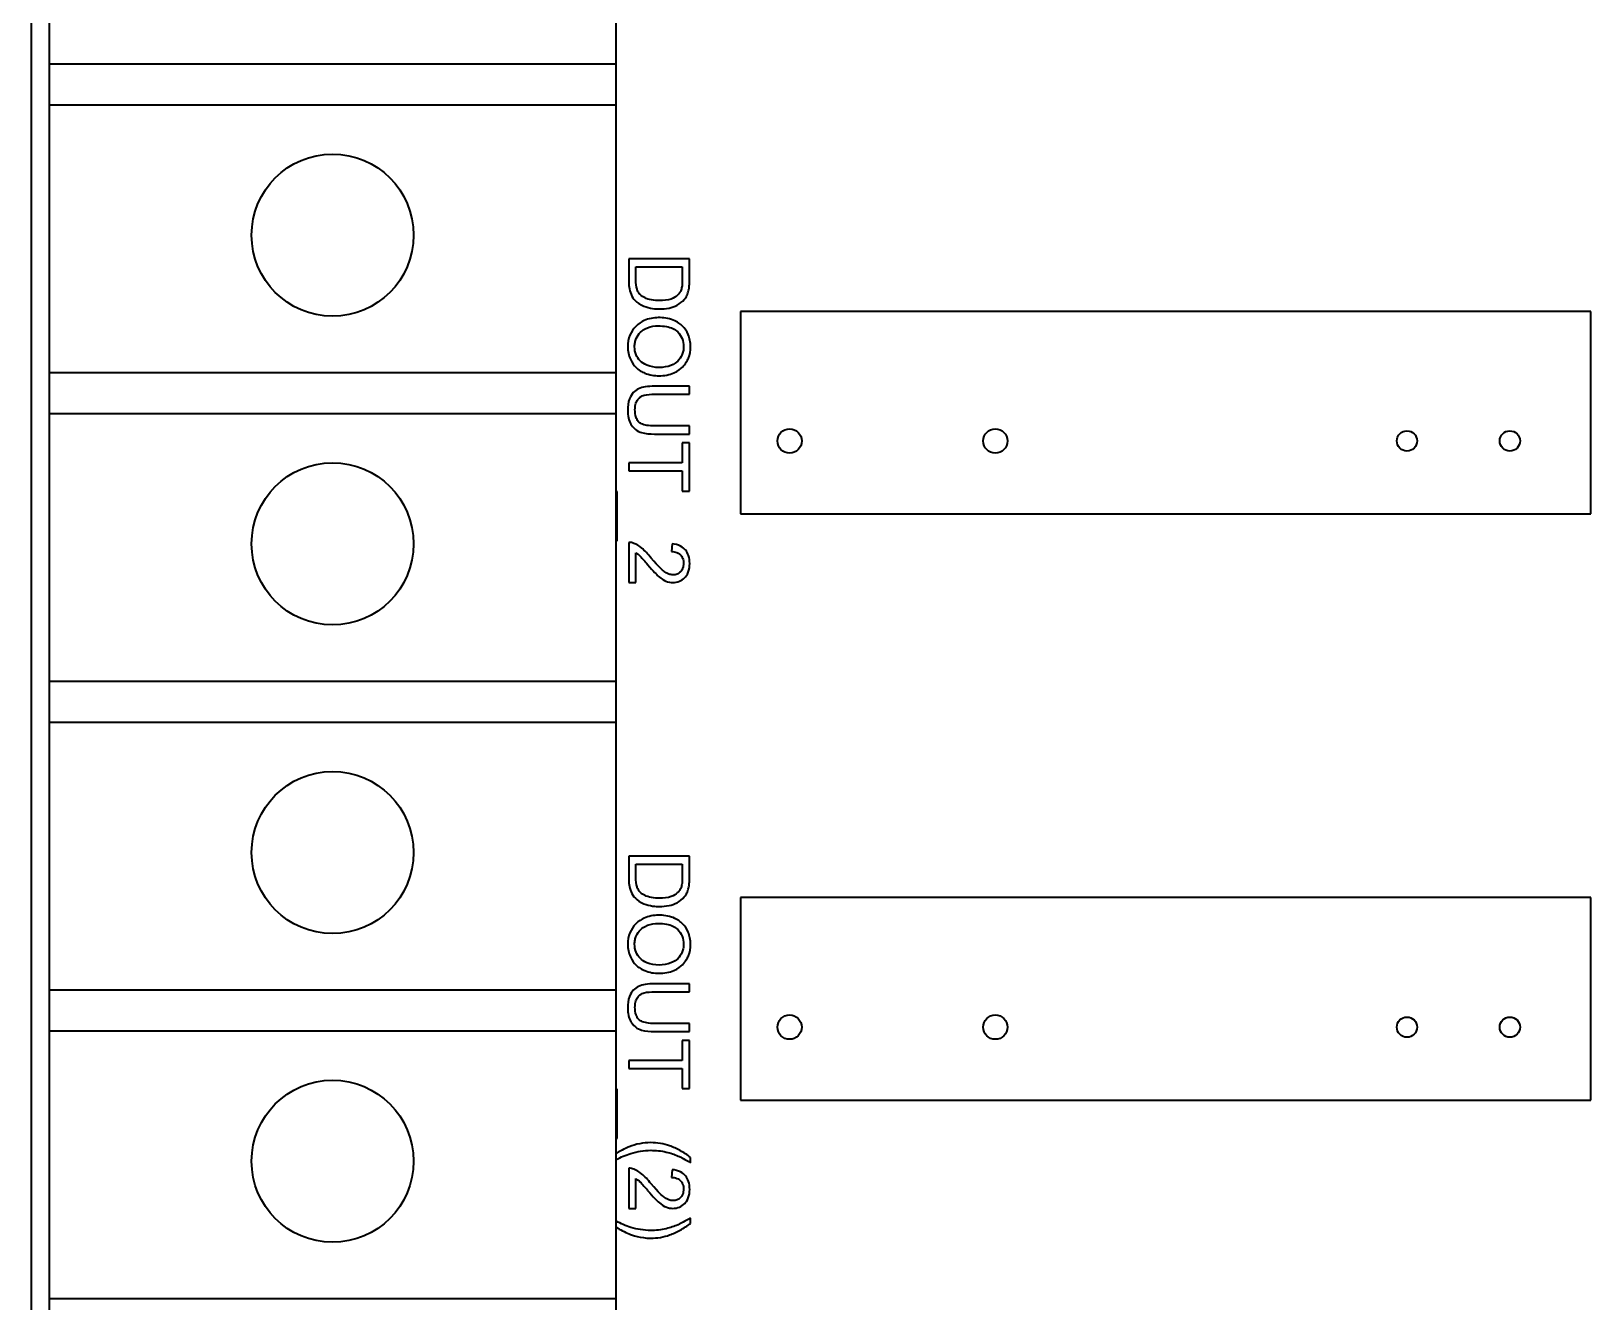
# Model space of a CAD drawing. Header units: millimetres. Extents: x 0 to 4205, y 0 to 2970.
# Drawn here: x 1889.35 to 1927.85, y 2474.23 to 2505.6 of the extents above; entities that cross this region are included whole.
import ezdxf

# ---------------------------------------------------------------- set-up
doc = ezdxf.new("R2010")
doc.units = ezdxf.units.MM
doc.header["$LTSCALE"] = 5
doc.layers.add('가시적인 것(ISO)', color=3, linetype='Continuous', lineweight=40)

msp = doc.modelspace()

# ---------------------------------------------------------------- linework, layer by layer
at = {"layer": '가시적인 것(ISO)'}
for p, q in [((1889.348, 2558.891), (1889.348, 2388.891)), ((1889.788, 2511.401), (1889.788, 2504.781)), ((1903.787, 2504.781), (1903.787, 2511.401)), ((1903.787, 2504.781), (1889.788, 2504.781)), ((1889.788, 2504.781), (1889.788, 2503.781)), ((1903.787, 2503.781), (1903.787, 2504.781)), ((1889.788, 2503.781), (1903.787, 2503.781)), ((1889.788, 2503.781), (1889.788, 2497.161)), ((1903.787, 2497.161), (1903.787, 2503.781)), ((1905.598, 2499.979), (1904.098, 2499.979)), ((1904.098, 2499.979), (1904.098, 2499.438)), ((1904.275, 2499.46), (1904.275, 2499.781)), ((1904.275, 2499.781), (1905.42, 2499.781)), ((1905.42, 2499.781), (1905.42, 2499.465)), ((1905.598, 2499.463), (1905.598, 2499.979)), ((1906.855, 2498.678), (1906.855, 2493.682)), ((1927.846, 2498.678), (1906.855, 2498.678)), ((1927.846, 2493.682), (1927.846, 2498.678)), ((1903.787, 2497.161), (1889.788, 2497.161)), ((1889.788, 2497.161), (1889.788, 2496.161)), ((1903.787, 2496.161), (1903.787, 2497.161)), ((1905.598, 2496.832), (1904.731, 2496.832)), ((1904.732, 2496.633), (1905.598, 2496.633)), ((1905.598, 2496.633), (1905.598, 2496.832)), ((1889.788, 2496.161), (1903.787, 2496.161)), ((1889.788, 2496.161), (1889.788, 2489.541)), ((1903.787, 2489.541), (1903.787, 2496.161)), ((1905.598, 2495.851), (1904.732, 2495.851)), ((1905.598, 2495.652), (1905.598, 2495.851)), ((1904.731, 2495.652), (1905.598, 2495.652)), ((1905.42, 2495.434), (1905.42, 2494.94)), ((1905.598, 2495.434), (1905.42, 2495.434)), ((1905.598, 2494.245), (1905.598, 2495.434)), ((1905.42, 2494.94), (1904.098, 2494.94)), ((1904.098, 2494.94), (1904.098, 2494.741)), ((1904.098, 2494.741), (1905.42, 2494.741)), ((1905.42, 2494.741), (1905.42, 2494.245)), ((1903.814, 2494.234), (1903.787, 2494.234)), ((1903.814, 2493.013), (1903.814, 2494.234)), ((1905.42, 2494.245), (1905.598, 2494.245)), ((1906.855, 2493.682), (1927.846, 2493.682)), ((1903.787, 2493.013), (1903.814, 2493.013)), ((1904.098, 2492.974), (1904.098, 2491.983)), ((1905.17, 2492.94), (1905.15, 2492.75)), ((1904.275, 2491.983), (1904.275, 2492.718)), ((1904.098, 2491.983), (1904.275, 2491.983)), ((1903.787, 2489.541), (1889.788, 2489.541)), ((1889.788, 2489.541), (1889.788, 2488.541)), ((1903.787, 2488.541), (1903.787, 2489.541)), ((1889.788, 2488.541), (1903.787, 2488.541)), ((1889.788, 2488.541), (1889.788, 2481.921)), ((1903.787, 2481.921), (1903.787, 2488.541)), ((1905.598, 2485.229), (1904.098, 2485.229)), ((1904.098, 2485.229), (1904.098, 2484.688)), ((1905.598, 2484.713), (1905.598, 2485.229)), ((1904.275, 2484.71), (1904.275, 2485.031)), ((1904.275, 2485.031), (1905.42, 2485.031)), ((1905.42, 2485.031), (1905.42, 2484.715)), ((1906.855, 2484.208), (1906.855, 2479.212)), ((1927.846, 2484.208), (1906.855, 2484.208)), ((1927.846, 2479.212), (1927.846, 2484.208)), ((1905.598, 2482.082), (1904.731, 2482.082)), ((1905.598, 2481.883), (1905.598, 2482.082)), ((1903.787, 2481.921), (1889.788, 2481.921)), ((1889.788, 2481.921), (1889.788, 2480.921)), ((1903.787, 2480.921), (1903.787, 2481.921)), ((1904.732, 2481.883), (1905.598, 2481.883)), ((1889.788, 2480.921), (1903.787, 2480.921)), ((1889.788, 2480.921), (1889.788, 2474.301)), ((1903.787, 2474.301), (1903.787, 2480.921)), ((1904.731, 2480.902), (1905.598, 2480.902)), ((1905.598, 2481.101), (1904.732, 2481.101)), ((1905.598, 2480.902), (1905.598, 2481.101)), ((1905.42, 2480.684), (1905.42, 2480.19)), ((1905.598, 2480.684), (1905.42, 2480.684)), ((1905.598, 2479.495), (1905.598, 2480.684)), ((1905.42, 2480.19), (1904.098, 2480.19)), ((1904.098, 2480.19), (1904.098, 2479.991)), ((1904.098, 2479.991), (1905.42, 2479.991)), ((1905.42, 2479.991), (1905.42, 2479.495)), ((1903.814, 2479.484), (1903.787, 2479.484)), ((1903.814, 2478.263), (1903.814, 2479.484)), ((1905.42, 2479.495), (1905.598, 2479.495)), ((1906.855, 2479.212), (1927.846, 2479.212)), ((1903.787, 2478.263), (1903.814, 2478.263)), ((1905.623, 2477.665), (1905.623, 2477.797)), ((1904.098, 2477.527), (1904.098, 2476.536)), ((1905.17, 2477.493), (1905.15, 2477.303)), ((1904.275, 2476.536), (1904.275, 2477.271)), ((1904.098, 2476.536), (1904.275, 2476.536)), ((1905.623, 2476.167), (1905.623, 2476.298)), ((1903.787, 2474.301), (1889.788, 2474.301)), ((1889.788, 2474.301), (1889.788, 2473.301)), ((1903.787, 2473.301), (1903.787, 2474.301))]:
    msp.add_line(p, q, dxfattribs=at)
for centre, radius in [((1896.788, 2500.561), 2), ((1908.068, 2495.481), 0.3), ((1913.148, 2495.481), 0.3), ((1923.308, 2495.481), 0.25), ((1925.848, 2495.481), 0.25), ((1896.788, 2492.941), 2), ((1896.788, 2485.321), 2), ((1908.068, 2481.011), 0.3), ((1913.148, 2481.011), 0.3), ((1923.308, 2481.011), 0.25), ((1925.848, 2481.011), 0.25), ((1896.788, 2477.701), 2)]:
    msp.add_circle(centre, radius, dxfattribs=at)
for points, knots in [([(1904.098, 2499.438), (1904.098, 2499.341), (1904.107, 2499.215), (1904.179, 2499.041), (1904.213, 2498.99), (1904.307, 2498.897), (1904.368, 2498.85), (1904.619, 2498.748), (1904.763, 2498.739), (1904.856, 2498.739)], [-0.1013045, -0.1013045, -0.1013045, -0.1013045, -0.0660401, -0.0660401, -0.0467074, -0.0467074, -0.0277304, -0.0277304, 0, 0, 0, 0]), ([(1904.38, 2499.093), (1904.362, 2499.111), (1904.348, 2499.13), (1904.319, 2499.18), (1904.308, 2499.209), (1904.282, 2499.29), (1904.275, 2499.372), (1904.275, 2499.46)], [-0.03972134, -0.03972134, -0.03972134, -0.03972134, -0.03404767, -0.03404767, -0.02637667, -0.02637667, 0, 0, 0, 0]), ([(1905.42, 2499.465), (1905.42, 2499.416), (1905.419, 2499.362), (1905.408, 2499.276), (1905.401, 2499.239), (1905.389, 2499.209)], [-0.02271504, -0.02271504, -0.02271504, -0.02271504, -0.00972271, -0.00972271, 0, 0, 0, 0]), ([(1905.576, 2499.195), (1905.584, 2499.231), (1905.589, 2499.272), (1905.596, 2499.359), (1905.598, 2499.412), (1905.598, 2499.463)], [-0.02610579, -0.02610579, -0.02610579, -0.02610579, -0.0151034, -0.0151034, 0, 0, 0, 0]), ([(1904.859, 2498.944), (1904.793, 2498.944), (1904.724, 2498.948), (1904.585, 2498.974), (1904.536, 2498.994), (1904.457, 2499.031), (1904.415, 2499.058), (1904.38, 2499.093)], [-0.03646535, -0.03646535, -0.03646535, -0.03646535, -0.02628406, -0.02628406, -0.01488015, -0.01488015, 0, 0, 0, 0]), ([(1904.856, 2498.739), (1904.935, 2498.739), (1905.014, 2498.746), (1905.166, 2498.778), (1905.232, 2498.802), (1905.359, 2498.869), (1905.419, 2498.916), (1905.468, 2498.976)], [-0.06427655, -0.06427655, -0.06427655, -0.06427655, -0.04327347, -0.04327347, -0.02318587, -0.02318587, 0, 0, 0, 0]), ([(1905.389, 2499.209), (1905.38, 2499.183), (1905.367, 2499.159), (1905.334, 2499.113), (1905.314, 2499.092), (1905.259, 2499.044), (1905.214, 2499.01), (1905.058, 2498.954), (1904.959, 2498.944), (1904.859, 2498.944)], [-0.08863704, -0.08863704, -0.08863704, -0.08863704, -0.07259706, -0.07259706, -0.05563873, -0.05563873, -0.02994642, -0.02994642, 0, 0, 0, 0]), ([(1905.468, 2498.976), (1905.495, 2499.006), (1905.516, 2499.04), (1905.553, 2499.114), (1905.566, 2499.154), (1905.576, 2499.195)], [-0.02477761, -0.02477761, -0.02477761, -0.02477761, -0.01271181, -0.01271181, 0, 0, 0, 0]), ([(1904.828, 2498.525), (1904.768, 2498.525), (1904.708, 2498.519), (1904.59, 2498.494), (1904.533, 2498.476), (1904.417, 2498.424), (1904.341, 2498.381), (1904.209, 2498.246), (1904.16, 2498.172), (1904.089, 2498.001), (1904.072, 2497.906), (1904.072, 2497.807)], [-0.1419282, -0.1419282, -0.1419282, -0.1419282, -0.11405, -0.11405, -0.0863552, -0.0863552, -0.0554723, -0.0554723, -0.0295193, -0.0295193, 0, 0, 0, 0]), ([(1904.243, 2497.808), (1904.243, 2497.844), (1904.246, 2497.879), (1904.259, 2497.947), (1904.268, 2497.979), (1904.307, 2498.069), (1904.344, 2498.121), (1904.423, 2498.199), (1904.476, 2498.242), (1904.643, 2498.308), (1904.735, 2498.321), (1904.826, 2498.321)], [-0.1304948, -0.1304948, -0.1304948, -0.1304948, -0.1101568, -0.1101568, -0.0908219, -0.0908219, -0.0538229, -0.0538229, -0.0272604, -0.0272604, 0, 0, 0, 0]), ([(1904.826, 2498.321), (1904.893, 2498.321), (1904.962, 2498.316), (1905.083, 2498.294), (1905.138, 2498.278), (1905.233, 2498.233), (1905.273, 2498.206), (1905.352, 2498.124), (1905.39, 2498.068), (1905.441, 2497.944), (1905.453, 2497.876), (1905.453, 2497.806)], [-0.09205293, -0.09205293, -0.09205293, -0.09205293, -0.07187986, -0.07187986, -0.05512906, -0.05512906, -0.04039251, -0.04039251, -0.02097998, -0.02097998, 0, 0, 0, 0]), ([(1905.624, 2497.807), (1905.624, 2497.86), (1905.619, 2497.912), (1905.6, 2498.012), (1905.586, 2498.059), (1905.532, 2498.186), (1905.482, 2498.257), (1905.377, 2498.36), (1905.306, 2498.419), (1905.078, 2498.509), (1904.952, 2498.525), (1904.828, 2498.525)], [-0.1914347, -0.1914347, -0.1914347, -0.1914347, -0.1588981, -0.1588981, -0.1283406, -0.1283406, -0.0734868, -0.0734868, -0.0371408, -0.0371408, 0, 0, 0, 0]), ([(1904.072, 2497.807), (1904.072, 2497.754), (1904.078, 2497.701), (1904.099, 2497.597), (1904.116, 2497.547), (1904.183, 2497.397), (1904.238, 2497.334), (1904.342, 2497.231), (1904.423, 2497.185), (1904.607, 2497.11), (1904.725, 2497.09), (1904.845, 2497.09)], [-0.08052814, -0.08052814, -0.08052814, -0.08052814, -0.075448, -0.075448, -0.0704261, -0.0704261, -0.05969695, -0.05969695, -0.03604414, -0.03604414, 0, 0, 0, 0]), ([(1904.848, 2497.295), (1904.744, 2497.295), (1904.638, 2497.309), (1904.473, 2497.378), (1904.421, 2497.417), (1904.337, 2497.503), (1904.303, 2497.553), (1904.254, 2497.672), (1904.243, 2497.74), (1904.243, 2497.808)], [-0.08165834, -0.08165834, -0.08165834, -0.08165834, -0.05685822, -0.05685822, -0.03882835, -0.03882835, -0.0205962, -0.0205962, 0, 0, 0, 0]), ([(1904.845, 2497.09), (1904.91, 2497.09), (1904.975, 2497.096), (1905.099, 2497.12), (1905.157, 2497.137), (1905.316, 2497.206), (1905.381, 2497.26), (1905.504, 2497.382), (1905.547, 2497.469), (1905.607, 2497.612), (1905.624, 2497.708), (1905.624, 2497.807)], [-0.06480513, -0.06480513, -0.06480513, -0.06480513, -0.05981322, -0.05981322, -0.05512545, -0.05512545, -0.04655354, -0.04655354, -0.0296574, -0.0296574, 0, 0, 0, 0]), ([(1905.453, 2497.806), (1905.453, 2497.769), (1905.45, 2497.733), (1905.435, 2497.662), (1905.424, 2497.628), (1905.39, 2497.553), (1905.359, 2497.5), (1905.273, 2497.417), (1905.22, 2497.377), (1905.047, 2497.309), (1904.947, 2497.295), (1904.848, 2497.295)], [-0.1516136, -0.1516136, -0.1516136, -0.1516136, -0.1220791, -0.1220791, -0.0935316, -0.0935316, -0.0558687, -0.0558687, -0.0298206, -0.0298206, 0, 0, 0, 0]), ([(1904.731, 2496.832), (1904.657, 2496.832), (1904.579, 2496.828), (1904.451, 2496.807), (1904.392, 2496.792), (1904.289, 2496.745), (1904.246, 2496.714), (1904.182, 2496.644), (1904.145, 2496.596), (1904.083, 2496.431), (1904.072, 2496.332), (1904.072, 2496.239)], [-0.1666428, -0.1666428, -0.1666428, -0.1666428, -0.120317, -0.120317, -0.0849202, -0.0849202, -0.0527526, -0.0527526, -0.028158, -0.028158, 0, 0, 0, 0]), ([(1904.252, 2496.256), (1904.252, 2496.297), (1904.256, 2496.338), (1904.276, 2496.423), (1904.292, 2496.456), (1904.325, 2496.51), (1904.347, 2496.536), (1904.413, 2496.587), (1904.452, 2496.601), (1904.551, 2496.628), (1904.645, 2496.633), (1904.732, 2496.633)], [-0.0552723, -0.0552723, -0.0552723, -0.0552723, -0.05006966, -0.05006966, -0.04418631, -0.04418631, -0.03650006, -0.03650006, -0.02622502, -0.02622502, 0, 0, 0, 0]), ([(1904.072, 2496.239), (1904.072, 2496.175), (1904.078, 2496.11), (1904.104, 2495.994), (1904.123, 2495.943), (1904.164, 2495.874), (1904.2, 2495.816), (1904.312, 2495.726), (1904.364, 2495.703), (1904.51, 2495.661), (1904.621, 2495.652), (1904.731, 2495.652)], [-0.1827395, -0.1827395, -0.1827395, -0.1827395, -0.1243095, -0.1243095, -0.0742781, -0.0742781, -0.0514626, -0.0514626, -0.0329561, -0.0329561, 0, 0, 0, 0]), ([(1904.732, 2495.851), (1904.67, 2495.851), (1904.603, 2495.854), (1904.497, 2495.873), (1904.45, 2495.885), (1904.376, 2495.921), (1904.353, 2495.94), (1904.309, 2495.992), (1904.291, 2496.026), (1904.258, 2496.123), (1904.252, 2496.192), (1904.252, 2496.256)], [-0.06580544, -0.06580544, -0.06580544, -0.06580544, -0.05062257, -0.05062257, -0.03951225, -0.03951225, -0.0306635, -0.0306635, -0.01915675, -0.01915675, 0, 0, 0, 0]), ([(1904.226, 2492.953), (1904.205, 2492.961), (1904.184, 2492.967), (1904.141, 2492.974), (1904.119, 2492.975), (1904.098, 2492.974)], [-0.01312176, -0.01312176, -0.01312176, -0.01312176, -0.00656352, -0.00656352, 0, 0, 0, 0]), ([(1904.652, 2492.59), (1904.573, 2492.687), (1904.492, 2492.776), (1904.359, 2492.887), (1904.295, 2492.927), (1904.226, 2492.953)], [-0.05177971, -0.05177971, -0.05177971, -0.05177971, -0.02233854, -0.02233854, 0, 0, 0, 0]), ([(1905.603, 2492.453), (1905.603, 2492.52), (1905.595, 2492.588), (1905.556, 2492.703), (1905.531, 2492.749), (1905.471, 2492.819), (1905.432, 2492.856), (1905.31, 2492.918), (1905.24, 2492.934), (1905.17, 2492.94)], [-0.1036663, -0.1036663, -0.1036663, -0.1036663, -0.0688957, -0.0688957, -0.0410421, -0.0410421, -0.0211527, -0.0211527, 0, 0, 0, 0]), ([(1904.275, 2492.718), (1904.311, 2492.696), (1904.344, 2492.67), (1904.444, 2492.576), (1904.502, 2492.501), (1904.563, 2492.428)], [-0.04103729, -0.04103729, -0.04103729, -0.04103729, -0.02838873, -0.02838873, 0, 0, 0, 0]), ([(1904.563, 2492.428), (1904.709, 2492.256), (1904.784, 2492.183), (1904.916, 2492.065), (1904.98, 2492.034), (1905.071, 2491.997), (1905.128, 2491.986), (1905.187, 2491.986)], [-0.03516027, -0.03516027, -0.03516027, -0.03516027, -0.0294768, -0.0294768, -0.01769867, -0.01769867, 0, 0, 0, 0]), ([(1905.192, 2492.175), (1905.154, 2492.175), (1905.118, 2492.183), (1905.043, 2492.212), (1905.005, 2492.235), (1904.927, 2492.293), (1904.837, 2492.367), (1904.652, 2492.59)], [-0.2183426, -0.2183426, -0.2183426, -0.2183426, -0.1577583, -0.1577583, -0.0869803, -0.0869803, 0, 0, 0, 0]), ([(1905.15, 2492.75), (1905.197, 2492.75), (1905.244, 2492.743), (1905.328, 2492.708), (1905.355, 2492.686), (1905.397, 2492.644), (1905.416, 2492.615), (1905.445, 2492.543), (1905.451, 2492.501), (1905.451, 2492.458)], [-0.03879416, -0.03879416, -0.03879416, -0.03879416, -0.03076592, -0.03076592, -0.0232504, -0.0232504, -0.01285481, -0.01285481, 0, 0, 0, 0]), ([(1905.187, 2491.986), (1905.243, 2491.986), (1905.298, 2491.995), (1905.398, 2492.037), (1905.441, 2492.068), (1905.504, 2492.132), (1905.54, 2492.174), (1905.593, 2492.309), (1905.603, 2492.381), (1905.603, 2492.453)], [-0.1091803, -0.1091803, -0.1091803, -0.1091803, -0.0754246, -0.0754246, -0.0432877, -0.0432877, -0.0215861, -0.0215861, 0, 0, 0, 0]), ([(1905.451, 2492.458), (1905.451, 2492.435), (1905.449, 2492.412), (1905.441, 2492.369), (1905.435, 2492.349), (1905.417, 2492.307), (1905.4, 2492.276), (1905.346, 2492.224), (1905.32, 2492.206), (1905.259, 2492.181), (1905.226, 2492.175), (1905.192, 2492.175)], [-0.05529017, -0.05529017, -0.05529017, -0.05529017, -0.04364616, -0.04364616, -0.0328661, -0.0328661, -0.0197072, -0.0197072, -0.01028467, -0.01028467, 0, 0, 0, 0]), ([(1904.098, 2484.688), (1904.098, 2484.591), (1904.107, 2484.465), (1904.179, 2484.291), (1904.213, 2484.24), (1904.307, 2484.147), (1904.368, 2484.1), (1904.619, 2483.998), (1904.763, 2483.989), (1904.856, 2483.989)], [-0.1013045, -0.1013045, -0.1013045, -0.1013045, -0.0660401, -0.0660401, -0.0467074, -0.0467074, -0.0277304, -0.0277304, 0, 0, 0, 0]), ([(1904.38, 2484.343), (1904.362, 2484.361), (1904.348, 2484.38), (1904.319, 2484.43), (1904.308, 2484.459), (1904.282, 2484.54), (1904.275, 2484.622), (1904.275, 2484.71)], [-0.03972134, -0.03972134, -0.03972134, -0.03972134, -0.03404767, -0.03404767, -0.02637667, -0.02637667, 0, 0, 0, 0]), ([(1905.42, 2484.715), (1905.42, 2484.666), (1905.419, 2484.612), (1905.408, 2484.526), (1905.401, 2484.489), (1905.389, 2484.459)], [-0.02271504, -0.02271504, -0.02271504, -0.02271504, -0.00972271, -0.00972271, 0, 0, 0, 0]), ([(1905.576, 2484.445), (1905.584, 2484.481), (1905.589, 2484.522), (1905.596, 2484.609), (1905.598, 2484.662), (1905.598, 2484.713)], [-0.02610579, -0.02610579, -0.02610579, -0.02610579, -0.0151034, -0.0151034, 0, 0, 0, 0]), ([(1904.859, 2484.194), (1904.793, 2484.194), (1904.724, 2484.198), (1904.585, 2484.224), (1904.536, 2484.244), (1904.457, 2484.281), (1904.415, 2484.308), (1904.38, 2484.343)], [-0.03646535, -0.03646535, -0.03646535, -0.03646535, -0.02628406, -0.02628406, -0.01488015, -0.01488015, 0, 0, 0, 0]), ([(1905.389, 2484.459), (1905.38, 2484.433), (1905.367, 2484.409), (1905.334, 2484.363), (1905.314, 2484.342), (1905.259, 2484.294), (1905.214, 2484.26), (1905.058, 2484.204), (1904.959, 2484.194), (1904.859, 2484.194)], [-0.08863704, -0.08863704, -0.08863704, -0.08863704, -0.07259706, -0.07259706, -0.05563873, -0.05563873, -0.02994642, -0.02994642, 0, 0, 0, 0]), ([(1905.468, 2484.226), (1905.495, 2484.256), (1905.516, 2484.29), (1905.553, 2484.364), (1905.566, 2484.404), (1905.576, 2484.445)], [-0.02477761, -0.02477761, -0.02477761, -0.02477761, -0.01271181, -0.01271181, 0, 0, 0, 0]), ([(1904.856, 2483.989), (1904.935, 2483.989), (1905.014, 2483.996), (1905.166, 2484.028), (1905.232, 2484.052), (1905.359, 2484.119), (1905.419, 2484.166), (1905.468, 2484.226)], [-0.06427655, -0.06427655, -0.06427655, -0.06427655, -0.04327347, -0.04327347, -0.02318587, -0.02318587, 0, 0, 0, 0]), ([(1904.828, 2483.775), (1904.768, 2483.775), (1904.708, 2483.769), (1904.59, 2483.744), (1904.533, 2483.726), (1904.417, 2483.674), (1904.341, 2483.631), (1904.209, 2483.496), (1904.16, 2483.422), (1904.089, 2483.251), (1904.072, 2483.156), (1904.072, 2483.057)], [-0.1419282, -0.1419282, -0.1419282, -0.1419282, -0.11405, -0.11405, -0.0863552, -0.0863552, -0.0554723, -0.0554723, -0.0295193, -0.0295193, 0, 0, 0, 0]), ([(1904.243, 2483.058), (1904.243, 2483.094), (1904.246, 2483.129), (1904.259, 2483.197), (1904.268, 2483.229), (1904.307, 2483.319), (1904.344, 2483.371), (1904.423, 2483.449), (1904.476, 2483.492), (1904.643, 2483.558), (1904.735, 2483.571), (1904.826, 2483.571)], [-0.1304948, -0.1304948, -0.1304948, -0.1304948, -0.1101568, -0.1101568, -0.0908219, -0.0908219, -0.0538229, -0.0538229, -0.0272604, -0.0272604, 0, 0, 0, 0]), ([(1904.826, 2483.571), (1904.893, 2483.571), (1904.962, 2483.566), (1905.083, 2483.544), (1905.138, 2483.528), (1905.233, 2483.483), (1905.273, 2483.456), (1905.352, 2483.374), (1905.39, 2483.318), (1905.441, 2483.194), (1905.453, 2483.126), (1905.453, 2483.056)], [-0.09205293, -0.09205293, -0.09205293, -0.09205293, -0.07187986, -0.07187986, -0.05512906, -0.05512906, -0.04039251, -0.04039251, -0.02097998, -0.02097998, 0, 0, 0, 0]), ([(1905.624, 2483.057), (1905.624, 2483.11), (1905.619, 2483.162), (1905.6, 2483.262), (1905.586, 2483.309), (1905.532, 2483.436), (1905.482, 2483.507), (1905.377, 2483.61), (1905.306, 2483.669), (1905.078, 2483.759), (1904.952, 2483.775), (1904.828, 2483.775)], [-0.1914347, -0.1914347, -0.1914347, -0.1914347, -0.1588981, -0.1588981, -0.1283406, -0.1283406, -0.0734868, -0.0734868, -0.0371408, -0.0371408, 0, 0, 0, 0]), ([(1904.072, 2483.057), (1904.072, 2483.004), (1904.078, 2482.951), (1904.099, 2482.847), (1904.116, 2482.797), (1904.183, 2482.647), (1904.238, 2482.584), (1904.342, 2482.481), (1904.423, 2482.435), (1904.607, 2482.36), (1904.725, 2482.34), (1904.845, 2482.34)], [-0.08052814, -0.08052814, -0.08052814, -0.08052814, -0.075448, -0.075448, -0.0704261, -0.0704261, -0.05969695, -0.05969695, -0.03604414, -0.03604414, 0, 0, 0, 0]), ([(1904.848, 2482.545), (1904.744, 2482.545), (1904.638, 2482.559), (1904.473, 2482.628), (1904.421, 2482.667), (1904.337, 2482.753), (1904.303, 2482.803), (1904.254, 2482.922), (1904.243, 2482.99), (1904.243, 2483.058)], [-0.08165834, -0.08165834, -0.08165834, -0.08165834, -0.05685822, -0.05685822, -0.03882835, -0.03882835, -0.0205962, -0.0205962, 0, 0, 0, 0]), ([(1904.845, 2482.34), (1904.91, 2482.34), (1904.975, 2482.346), (1905.099, 2482.37), (1905.157, 2482.387), (1905.316, 2482.456), (1905.381, 2482.51), (1905.504, 2482.632), (1905.547, 2482.719), (1905.607, 2482.862), (1905.624, 2482.958), (1905.624, 2483.057)], [-0.06480513, -0.06480513, -0.06480513, -0.06480513, -0.05981322, -0.05981322, -0.05512545, -0.05512545, -0.04655354, -0.04655354, -0.0296574, -0.0296574, 0, 0, 0, 0]), ([(1905.453, 2483.056), (1905.453, 2483.019), (1905.45, 2482.983), (1905.435, 2482.912), (1905.424, 2482.878), (1905.39, 2482.803), (1905.359, 2482.75), (1905.273, 2482.667), (1905.22, 2482.627), (1905.047, 2482.559), (1904.947, 2482.545), (1904.848, 2482.545)], [-0.1516136, -0.1516136, -0.1516136, -0.1516136, -0.1220791, -0.1220791, -0.0935316, -0.0935316, -0.0558687, -0.0558687, -0.0298206, -0.0298206, 0, 0, 0, 0]), ([(1904.731, 2482.082), (1904.657, 2482.082), (1904.579, 2482.078), (1904.451, 2482.057), (1904.392, 2482.042), (1904.289, 2481.995), (1904.246, 2481.964), (1904.182, 2481.894), (1904.145, 2481.846), (1904.083, 2481.681), (1904.072, 2481.582), (1904.072, 2481.489)], [-0.1666428, -0.1666428, -0.1666428, -0.1666428, -0.120317, -0.120317, -0.0849202, -0.0849202, -0.0527526, -0.0527526, -0.028158, -0.028158, 0, 0, 0, 0]), ([(1904.252, 2481.506), (1904.252, 2481.547), (1904.256, 2481.588), (1904.276, 2481.673), (1904.292, 2481.706), (1904.325, 2481.76), (1904.347, 2481.786), (1904.413, 2481.837), (1904.452, 2481.851), (1904.551, 2481.878), (1904.645, 2481.883), (1904.732, 2481.883)], [-0.0552723, -0.0552723, -0.0552723, -0.0552723, -0.05006966, -0.05006966, -0.04418631, -0.04418631, -0.03650006, -0.03650006, -0.02622502, -0.02622502, 0, 0, 0, 0]), ([(1904.072, 2481.489), (1904.072, 2481.425), (1904.078, 2481.36), (1904.104, 2481.244), (1904.123, 2481.193), (1904.164, 2481.124), (1904.2, 2481.066), (1904.312, 2480.976), (1904.364, 2480.953), (1904.51, 2480.911), (1904.621, 2480.902), (1904.731, 2480.902)], [-0.1827395, -0.1827395, -0.1827395, -0.1827395, -0.1243095, -0.1243095, -0.0742781, -0.0742781, -0.0514626, -0.0514626, -0.0329561, -0.0329561, 0, 0, 0, 0]), ([(1904.732, 2481.101), (1904.67, 2481.101), (1904.603, 2481.104), (1904.497, 2481.123), (1904.45, 2481.135), (1904.376, 2481.171), (1904.353, 2481.19), (1904.309, 2481.242), (1904.291, 2481.276), (1904.258, 2481.373), (1904.252, 2481.442), (1904.252, 2481.506)], [-0.06580544, -0.06580544, -0.06580544, -0.06580544, -0.05062257, -0.05062257, -0.03951225, -0.03951225, -0.0306635, -0.0306635, -0.01915675, -0.01915675, 0, 0, 0, 0]), ([(1904.641, 2478.16), (1904.455, 2478.16), (1904.277, 2478.125), (1904.048, 2478.031), (1903.926, 2477.979), (1903.787, 2477.89)], [-0.233985, -0.233985, -0.233985, -0.233985, -0.0717624, -0.0717624, -0.01692, -0.01692, -0.01692, -0.01692]), ([(1905.107, 2478.082), (1905.033, 2478.108), (1904.957, 2478.128), (1904.8, 2478.154), (1904.721, 2478.16), (1904.641, 2478.16)], [-0.04764837, -0.04764837, -0.04764837, -0.04764837, -0.02399687, -0.02399687, 0, 0, 0, 0]), ([(1903.787, 2477.741), (1903.903, 2477.803), (1904.023, 2477.856), (1904.308, 2477.944), (1904.472, 2477.971), (1904.639, 2477.971)], [-0.08956306, -0.08956306, -0.08956306, -0.08956306, -0.05028586, -0.05028586, 0, 0, 0, 0]), ([(1904.639, 2477.971), (1904.704, 2477.971), (1904.768, 2477.967), (1904.897, 2477.953), (1904.96, 2477.942), (1905.024, 2477.927)], [-0.03878008, -0.03878008, -0.03878008, -0.03878008, -0.01945438, -0.01945438, 0, 0, 0, 0]), ([(1905.024, 2477.927), (1905.075, 2477.915), (1905.125, 2477.901), (1905.223, 2477.868), (1905.271, 2477.85), (1905.319, 2477.829)], [-0.03115365, -0.03115365, -0.03115365, -0.03115365, -0.01545144, -0.01545144, 0, 0, 0, 0]), ([(1905.623, 2477.797), (1905.541, 2477.858), (1905.455, 2477.915), (1905.282, 2478.01), (1905.196, 2478.05), (1905.107, 2478.082)], [-0.05911167, -0.05911167, -0.05911167, -0.05911167, -0.02840499, -0.02840499, 0, 0, 0, 0]), ([(1905.319, 2477.829), (1905.357, 2477.812), (1905.404, 2477.787), (1905.499, 2477.736), (1905.565, 2477.699), (1905.623, 2477.665)], [-0.03227518, -0.03227518, -0.03227518, -0.03227518, -0.02006703, -0.02006703, 0, 0, 0, 0]), ([(1904.226, 2477.505), (1904.205, 2477.513), (1904.184, 2477.519), (1904.141, 2477.526), (1904.119, 2477.528), (1904.098, 2477.527)], [-0.01312176, -0.01312176, -0.01312176, -0.01312176, -0.00656352, -0.00656352, 0, 0, 0, 0]), ([(1904.652, 2477.143), (1904.573, 2477.24), (1904.492, 2477.329), (1904.359, 2477.439), (1904.295, 2477.479), (1904.226, 2477.505)], [-0.05177971, -0.05177971, -0.05177971, -0.05177971, -0.02233854, -0.02233854, 0, 0, 0, 0]), ([(1905.603, 2477.006), (1905.603, 2477.073), (1905.595, 2477.141), (1905.556, 2477.255), (1905.531, 2477.302), (1905.471, 2477.372), (1905.432, 2477.408), (1905.31, 2477.47), (1905.24, 2477.486), (1905.17, 2477.493)], [-0.1036663, -0.1036663, -0.1036663, -0.1036663, -0.0688957, -0.0688957, -0.0410421, -0.0410421, -0.0211527, -0.0211527, 0, 0, 0, 0]), ([(1904.275, 2477.271), (1904.311, 2477.249), (1904.344, 2477.222), (1904.444, 2477.128), (1904.502, 2477.053), (1904.563, 2476.981)], [-0.04103729, -0.04103729, -0.04103729, -0.04103729, -0.02838873, -0.02838873, 0, 0, 0, 0]), ([(1904.563, 2476.981), (1904.709, 2476.808), (1904.784, 2476.735), (1904.916, 2476.617), (1904.98, 2476.587), (1905.071, 2476.55), (1905.128, 2476.538), (1905.187, 2476.538)], [-0.03516027, -0.03516027, -0.03516027, -0.03516027, -0.0294768, -0.0294768, -0.01769867, -0.01769867, 0, 0, 0, 0]), ([(1905.192, 2476.728), (1905.154, 2476.728), (1905.118, 2476.736), (1905.043, 2476.765), (1905.005, 2476.788), (1904.927, 2476.845), (1904.837, 2476.919), (1904.652, 2477.143)], [-0.2183426, -0.2183426, -0.2183426, -0.2183426, -0.1577583, -0.1577583, -0.0869803, -0.0869803, 0, 0, 0, 0]), ([(1905.15, 2477.303), (1905.197, 2477.303), (1905.244, 2477.296), (1905.328, 2477.261), (1905.355, 2477.239), (1905.397, 2477.196), (1905.416, 2477.168), (1905.445, 2477.096), (1905.451, 2477.053), (1905.451, 2477.01)], [-0.03879416, -0.03879416, -0.03879416, -0.03879416, -0.03076592, -0.03076592, -0.0232504, -0.0232504, -0.01285481, -0.01285481, 0, 0, 0, 0]), ([(1905.187, 2476.538), (1905.243, 2476.538), (1905.298, 2476.548), (1905.398, 2476.59), (1905.441, 2476.62), (1905.504, 2476.684), (1905.54, 2476.727), (1905.593, 2476.861), (1905.603, 2476.934), (1905.603, 2477.006)], [-0.1091803, -0.1091803, -0.1091803, -0.1091803, -0.0754246, -0.0754246, -0.0432877, -0.0432877, -0.0215861, -0.0215861, 0, 0, 0, 0]), ([(1905.451, 2477.01), (1905.451, 2476.988), (1905.449, 2476.965), (1905.441, 2476.922), (1905.435, 2476.902), (1905.417, 2476.859), (1905.4, 2476.829), (1905.346, 2476.776), (1905.32, 2476.759), (1905.259, 2476.734), (1905.226, 2476.728), (1905.192, 2476.728)], [-0.05529017, -0.05529017, -0.05529017, -0.05529017, -0.04364616, -0.04364616, -0.0328661, -0.0328661, -0.0197072, -0.0197072, -0.01028467, -0.01028467, 0, 0, 0, 0]), ([(1904.639, 2475.993), (1904.472, 2475.993), (1904.308, 2476.019), (1904.023, 2476.108), (1903.903, 2476.16), (1903.787, 2476.222)], [-0.10471142, -0.10471142, -0.10471142, -0.10471142, -0.05443322, -0.05443322, -0.01516202, -0.01516202, -0.01516202, -0.01516202]), ([(1905.623, 2476.298), (1905.564, 2476.264), (1905.498, 2476.227), (1905.403, 2476.175), (1905.354, 2476.15), (1905.316, 2476.133)], [-0.03315715, -0.03315715, -0.03315715, -0.03315715, -0.01248793, -0.01248793, 0, 0, 0, 0]), ([(1903.787, 2476.073), (1903.888, 2476.008), (1903.995, 2475.954), (1904.19, 2475.874), (1904.378, 2475.803), (1904.641, 2475.803)], [-0.1832014, -0.1832014, -0.1832014, -0.1832014, -0.0787799, -0.0787799, 0, 0, 0, 0]), ([(1905.021, 2476.036), (1904.958, 2476.022), (1904.895, 2476.011), (1904.767, 2475.996), (1904.703, 2475.993), (1904.639, 2475.993)], [-0.03855357, -0.03855357, -0.03855357, -0.03855357, -0.01921174, -0.01921174, 0, 0, 0, 0]), ([(1904.641, 2475.803), (1904.721, 2475.803), (1904.8, 2475.809), (1904.957, 2475.836), (1905.033, 2475.856), (1905.107, 2475.882)], [-0.04764847, -0.04764847, -0.04764847, -0.04764847, -0.02365155, -0.02365155, 0, 0, 0, 0]), ([(1905.316, 2476.133), (1905.269, 2476.113), (1905.221, 2476.094), (1905.122, 2476.062), (1905.072, 2476.048), (1905.021, 2476.036)], [-0.03112118, -0.03112118, -0.03112118, -0.03112118, -0.01562574, -0.01562574, 0, 0, 0, 0]), ([(1905.107, 2475.882), (1905.196, 2475.914), (1905.282, 2475.954), (1905.455, 2476.049), (1905.541, 2476.105), (1905.623, 2476.167)], [-0.05910636, -0.05910636, -0.05910636, -0.05910636, -0.03070392, -0.03070392, 0, 0, 0, 0])]:
    msp.add_open_spline(points, degree=3, knots=knots, dxfattribs=at)

doc.saveas('drawing.dxf')
